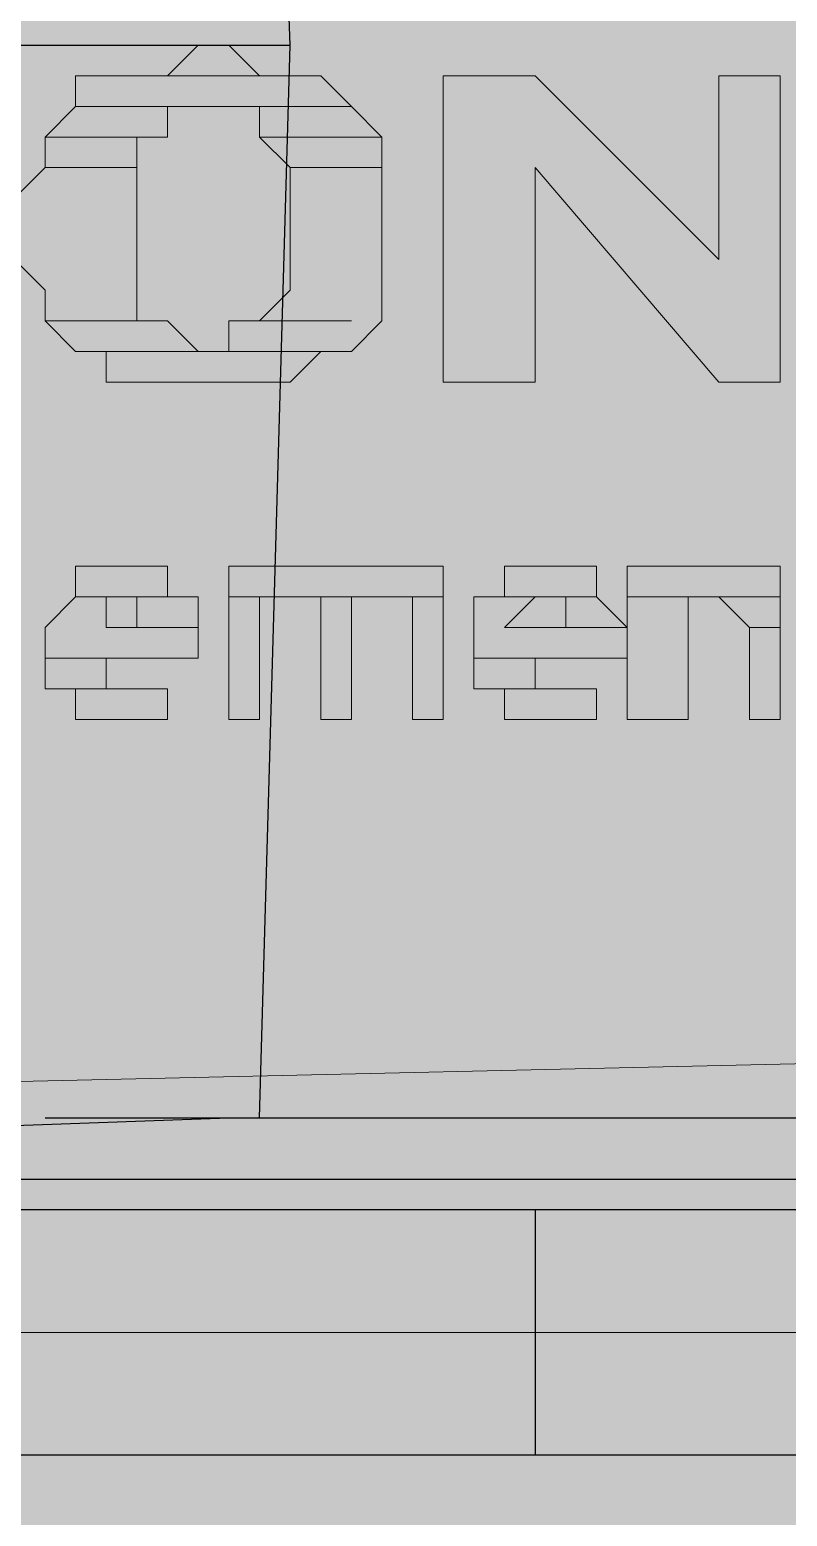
# Model space of a CAD drawing. Extents: x 9438 to 11125, y 1800 to 2873.
# Drawn here: x 11024.88 to 11029.07, y 2723.21 to 2731.43 of the extents above; entities that cross this region are included whole.
import ezdxf

# ---------------------------------------------------------------- set-up
doc = ezdxf.new("R2010")
doc.units = 0
doc.header["$LTSCALE"] = 10
doc.header["$MEASUREMENT"] = 0
doc.layers.add('G02-1-PRDXXXX-E-MRIO-01-P01-01$0$ANNOTATION', color=7, linetype='Continuous')

# ---------------------------------------------------------------- blocks, each defined once
blk = doc.blocks.new('G02-1-PRDXXXX-E-MRIO-01-P01-01$0$DV-54809-ZX-370-003')
at = {"layer": 'G02-1-PRDXXXX-E-MRIO-01-P01-01$0$ANNOTATION', "lineweight": 5}
for points in [[(1494.2798, 931.3466), (1494.2798, 933.8867), (1494.4491, 934.5641), (1495.1265, 934.7334), (1497.328, 934.7334), (1497.328, 935.5802), (1497.328, 936.5962), (1497.328, 937.1042), (1497.328, 938.6284), (1615.5298, 938.6284), (1615.5298, 924.2341), (1497.328, 924.2341), (1497.328, 927.9597), (1496.1426, 927.9597), (1497.328, 927.9597), (1495.1265, 927.9597), (1494.4491, 928.2984), (1494.2798, 928.9758)], [(1615.5298, 924.2341), (1615.5298, 938.6284), (1497.328, 938.6284), (1497.328, 924.2341)]]:
    blk.add_lwpolyline(points, close=True, dxfattribs=at)
at = {"layer": 'G02-1-PRDXXXX-E-MRIO-01-P01-01$0$ANNOTATION', "lineweight": 25}
blk.add_lwpolyline([(1588.4349, 936.0882), (1583.5239, 936.2575), (1583.6933, 931.3466), (1583.5239, 925.2502), (1588.2655, 925.4195), (1588.4349, 925.4195), (1588.6042, 931.3466)], close=True, dxfattribs=at)
for points in [[(1574.8874, 925.5889), (1575.2261, 925.2502), (1575.3955, 925.2502), (1581.8305, 925.2502), (1581.8305, 926.6049), (1582.1692, 926.9436), (1582.3385, 927.621), (1582.3385, 931.3466), (1583.6933, 931.3466), (1588.6042, 931.3466)], [(1588.4349, 931.3466), (1588.4349, 931.3466)], [(1588.6042, 931.3466), (1588.6042, 931.3466)], [(1587.2495, 925.4195), (1589.2816, 925.4195), (1591.4831, 925.4195), (1592.1605, 925.4195)], [(1588.4349, 925.4195), (1588.4349, 925.4195)], [(1588.4349, 925.4195), (1588.4349, 925.4195)], [(1593.8539, 925.4195), (1593.8539, 925.0809), (1593.5152, 924.9115), (1589.9589, 924.9115), (1589.9589, 923.5567)], [(1557.2757, 925.0809), (1607.5708, 925.0809)], [(1589.9589, 924.9115), (1588.7736, 924.9115), (1584.8786, 924.9115), (1583.1852, 924.7422), (1576.7502, 924.7422), (1575.5647, 924.9115), (1574.8874, 924.9115)], [(1498.3441, 923.5567), (1613.8364, 923.5567)]]:
    blk.add_lwpolyline(points, dxfattribs=at)
at = {"layer": 'G02-1-PRDXXXX-E-MRIO-01-P01-01$0$ANNOTATION', "lineweight": 0}
for points in [[(1587.0802, 930.1612), (1587.2495, 929.9918), (1587.2495, 929.8225), (1587.4188, 929.6531), (1587.5881, 929.6531), (1587.5881, 929.4838), (1587.7575, 929.4838), (1587.9269, 929.4838), (1588.0963, 929.4838), (1588.2655, 929.4838), (1588.4349, 929.4838), (1588.6042, 929.4838), (1588.7736, 929.6531), (1588.943, 929.6531), (1589.1122, 929.8225), (1589.1122, 929.9918), (1589.1122, 930.1612), (1589.1122, 930.3305), (1589.1122, 930.8385), (1588.943, 931.0079), (1588.7736, 931.1772), (1588.6042, 931.1772), (1588.4349, 931.1772), (1588.2655, 931.3466), (1588.0963, 931.3466), (1587.9269, 931.1772), (1587.7575, 931.1772), (1587.5881, 931.1772), (1587.4188, 931.1772), (1587.4188, 931.0079), (1587.2495, 930.8385), (1587.2495, 930.6692), (1587.0802, 930.4998)], [(1588.7736, 931.1772), (1587.4188, 931.1772), (1588.7736, 931.1772)], [(1588.7736, 931.1772), (1587.5881, 931.1772), (1588.7736, 931.1772)], [(1588.6042, 931.1772), (1587.7575, 931.1772), (1588.6042, 931.1772)], [(1588.943, 931.0079), (1587.4188, 931.0079), (1588.943, 931.0079)], [(1587.9269, 931.0079), (1587.4188, 931.0079), (1587.9269, 931.0079)], [(1588.943, 931.0079), (1588.2655, 931.0079), (1588.943, 931.0079)], [(1588.943, 931.0079), (1588.2655, 931.0079), (1588.943, 931.0079)], [(1587.7575, 930.8385), (1587.2495, 930.8385), (1587.7575, 930.8385)], [(1589.1122, 930.8385), (1588.4349, 930.8385), (1589.1122, 930.8385)], [(1587.7575, 930.6692), (1587.2495, 930.6692), (1587.7575, 930.6692)], [(1587.7575, 930.6692), (1587.2495, 930.6692), (1587.7575, 930.6692)], [(1589.1122, 930.6692), (1588.6042, 930.6692), (1589.1122, 930.6692)], [(1587.9269, 929.8225), (1587.2495, 929.8225), (1587.9269, 929.8225)], [(1588.943, 929.8225), (1588.4349, 929.8225), (1588.943, 929.8225)], [(1588.7736, 929.6531), (1587.4188, 929.6531), (1588.7736, 929.6531)], [(1588.943, 929.6531), (1588.2655, 929.6531), (1588.943, 929.6531)], [(1588.4349, 929.4838), (1587.7575, 929.4838), (1588.4349, 929.4838)], [(1591.3138, 929.4838), (1590.975, 929.4838), (1591.3138, 929.4838)], [(1591.3138, 929.4838), (1590.975, 929.4838), (1591.3138, 929.4838)], [(1588.943, 928.4677), (1588.6042, 928.4677), (1588.943, 928.4677)], [(1589.451, 928.4677), (1589.1122, 928.4677), (1589.451, 928.4677)], [(1590.2977, 928.4677), (1589.7897, 928.4677), (1590.2977, 928.4677)], [(1590.1283, 928.4677), (1589.9589, 928.4677), (1590.1283, 928.4677)], [(1587.5881, 928.2984), (1587.4188, 928.2984), (1587.5881, 928.2984)], [(1587.5881, 928.2984), (1587.4188, 928.2984), (1587.5881, 928.2984)], [(1588.0963, 928.2984), (1587.7575, 928.2984), (1588.0963, 928.2984)], [(1589.451, 928.2984), (1588.2655, 928.2984), (1589.451, 928.2984)], [(1588.943, 928.2984), (1588.6042, 928.2984), (1588.943, 928.2984)], [(1588.943, 928.2984), (1588.7736, 928.2984), (1588.943, 928.2984)], [(1589.451, 928.2984), (1589.1122, 928.2984), (1589.451, 928.2984)], [(1589.451, 928.2984), (1589.1122, 928.2984), (1589.451, 928.2984)], [(1589.451, 928.2984), (1589.2816, 928.2984), (1589.451, 928.2984)], [(1589.9589, 928.2984), (1589.7897, 928.2984), (1589.9589, 928.2984)], [(1590.2977, 928.2984), (1590.1283, 928.2984), (1590.2977, 928.2984)], [(1591.3138, 928.2984), (1590.467, 928.2984), (1591.3138, 928.2984)], [(1591.3138, 928.2984), (1590.975, 928.2984), (1591.3138, 928.2984)], [(1591.3138, 928.2984), (1590.975, 928.2984), (1591.3138, 928.2984)], [(1591.3138, 928.2984), (1590.975, 928.2984), (1591.3138, 928.2984)], [(1588.0963, 928.1291), (1587.7575, 928.1291), (1588.0963, 928.1291)], [(1590.467, 928.1291), (1590.1283, 928.1291), (1590.467, 928.1291)], [(1591.3138, 928.1291), (1591.1444, 928.1291), (1591.3138, 928.1291)], [(1588.0963, 927.9597), (1587.2495, 927.9597), (1588.0963, 927.9597)], [(1587.5881, 927.9597), (1587.2495, 927.9597), (1587.5881, 927.9597)], [(1587.5881, 927.9597), (1587.2495, 927.9597), (1587.5881, 927.9597)], [(1590.467, 927.9597), (1589.6203, 927.9597), (1590.467, 927.9597)], [(1589.7897, 927.9597), (1589.6203, 927.9597), (1589.7897, 927.9597)], [(1587.5881, 927.7903), (1587.2495, 927.7903), (1587.5881, 927.7903)], [(1587.5881, 927.7903), (1587.2495, 927.7903), (1587.5881, 927.7903)], [(1589.9589, 927.7903), (1589.6203, 927.7903), (1589.9589, 927.7903)], [(1589.9589, 927.7903), (1589.6203, 927.7903), (1589.9589, 927.7903)], [(1590.2977, 927.7903), (1589.6203, 927.7903), (1590.2977, 927.7903)], [(1587.9269, 927.621), (1587.4188, 927.621), (1587.9269, 927.621)], [(1587.9269, 927.621), (1587.4188, 927.621), (1587.9269, 927.621)], [(1587.7575, 927.621), (1587.5881, 927.621), (1587.7575, 927.621)], [(1590.2977, 927.621), (1589.7897, 927.621), (1590.2977, 927.621)], [(1590.2977, 927.621), (1589.7897, 927.621), (1590.2977, 927.621)]]:
    blk.add_lwpolyline(points, dxfattribs=at)
for points in [[(1588.4349, 931.1772), (1587.7575, 931.1772)], [(1591.3138, 931.1772), (1590.975, 931.1772), (1590.975, 930.1612), (1589.9589, 931.1772), (1589.6203, 931.1772), (1589.451, 931.1772), (1589.451, 929.4838), (1589.6203, 929.4838), (1589.7897, 929.4838), (1589.9589, 929.4838), (1589.9589, 930.4998), (1589.9589, 930.6692), (1590.975, 929.4838), (1591.3138, 929.4838)], [(1588.0963, 929.6531), (1587.9269, 929.8225), (1587.7575, 929.8225), (1587.7575, 930.8385), (1587.9269, 930.8385), (1587.9269, 931.0079), (1588.0963, 931.0079), (1588.2655, 931.0079), (1588.4349, 931.0079), (1588.4349, 930.8385), (1588.6042, 930.6692), (1588.6042, 930.4998), (1588.6042, 930.3305), (1588.6042, 930.1612), (1588.6042, 929.9918), (1588.4349, 929.8225), (1588.2655, 929.8225), (1588.2655, 929.6531)], [(1588.0963, 927.9597), (1588.0963, 928.2984), (1587.9269, 928.2984), (1587.9269, 928.4677), (1587.7575, 928.4677), (1587.5881, 928.4677), (1587.4188, 928.4677), (1587.4188, 928.2984), (1587.2495, 928.1291), (1587.2495, 927.9597), (1587.2495, 927.7903), (1587.4188, 927.7903), (1587.4188, 927.621), (1587.5881, 927.621), (1587.7575, 927.621), (1587.9269, 927.621), (1587.9269, 927.7903), (1587.7575, 927.7903), (1587.5881, 927.7903), (1587.5881, 927.9597)], [(1589.2816, 927.621), (1589.2816, 928.2984), (1588.943, 928.2984), (1588.943, 927.621), (1588.7736, 927.621), (1588.7736, 928.1291), (1588.7736, 928.2984), (1588.6042, 928.2984), (1588.4349, 928.2984), (1588.4349, 927.621), (1588.2655, 927.621), (1588.2655, 928.4677), (1588.4349, 928.4677), (1588.6042, 928.4677), (1588.7736, 928.4677), (1588.943, 928.4677), (1589.1122, 928.4677), (1589.2816, 928.4677), (1589.451, 928.4677), (1589.451, 928.2984), (1589.451, 928.1291), (1589.451, 927.621)], [(1590.467, 927.9597), (1590.467, 928.1291), (1590.2977, 928.2984), (1590.2977, 928.4677), (1590.1283, 928.4677), (1589.9589, 928.4677), (1589.7897, 928.4677), (1589.7897, 928.2984), (1589.6203, 928.2984), (1589.6203, 928.1291), (1589.6203, 927.9597), (1589.6203, 927.7903), (1589.7897, 927.7903), (1589.7897, 927.621), (1589.9589, 927.621), (1590.1283, 927.621), (1590.2977, 927.621), (1590.2977, 927.7903), (1590.1283, 927.7903), (1589.9589, 927.7903), (1589.9589, 927.9597), (1589.7897, 927.9597)], [(1590.1283, 928.4677), (1589.7897, 928.4677)], [(1591.1444, 927.621), (1591.1444, 928.1291), (1590.975, 928.2984), (1590.8056, 928.2984), (1590.8056, 927.621), (1590.467, 927.621), (1590.467, 928.4677), (1590.8056, 928.4677), (1590.975, 928.4677), (1591.1444, 928.4677), (1591.3138, 928.4677), (1591.3138, 928.2984), (1591.3138, 928.1291), (1591.3138, 927.621)], [(1587.7575, 928.1291), (1587.5881, 928.1291), (1587.5881, 928.2984), (1587.7575, 928.2984)], [(1589.9589, 928.2984), (1589.6203, 928.2984)], [(1590.1283, 928.1291), (1589.7897, 928.1291), (1589.9589, 928.2984), (1590.1283, 928.2984)], [(1587.9269, 927.7903), (1587.9269, 927.7903), (1587.9269, 927.7903)], [(1587.9269, 927.7903), (1587.9269, 927.7903), (1587.9269, 927.7903)], [(1590.2977, 927.7903), (1590.2977, 927.7903), (1590.2977, 927.7903)], [(1590.2977, 927.7903), (1590.2977, 927.7903), (1590.2977, 927.7903)], [(1589.9589, 927.621), (1589.9589, 927.621), (1589.9589, 927.621)]]:
    blk.add_lwpolyline(points, close=True, dxfattribs=at)
at = {"layer": 'G02-1-PRDXXXX-E-MRIO-01-P01-01$0$ANNOTATION', "lineweight": 5}
blk.add_lwpolyline([(1576.9195, 925.5889), (1585.7253, 925.5889), (1593.1766, 925.7582), (1593.1766, 925.9276), (1595.378, 925.9276)], dxfattribs=at)
at = {"layer": 'G02-1-PRDXXXX-E-MRIO-01-P01-01$0$ANNOTATION', "color": 7, "true_color": 0xffffff, "transparency": 33554559}
for points in [[(1634.327, 731.3517), (1486.6593, 731.3517), (1594.5313, 943.37)], [(1526.4551, 943.37), (1486.6593, 731.3517), (1594.5313, 943.37)], [(1554.9049, 939.1364), (1554.9049, 741.1736), (1610.7883, 936.7655)], [(1610.7883, 936.7655), (1554.9049, 741.1736), (1610.7883, 743.7138)]]:
    blk.add_solid(points, dxfattribs=at)
at = {"layer": 'G02-1-PRDXXXX-E-MRIO-01-P01-01$0$ANNOTATION', "transparency": 33554559}
for points in [[(1588.0963, 931.3466), (1588.4349, 931.1772), (1587.9269, 931.1772)], [(1588.0963, 931.3466), (1588.2655, 931.3466), (1588.2655, 931.3466)], [(1588.2655, 931.3466), (1588.0963, 931.3466), (1588.4349, 931.1772)], [(1587.5881, 931.1772), (1588.7736, 931.1772), (1587.4188, 931.1772)], [(1587.4188, 931.1772), (1588.7736, 931.1772), (1588.7736, 931.1772)], [(1588.7736, 931.1772), (1587.4188, 931.1772), (1588.943, 931.0079)], [(1587.4188, 931.1772), (1588.943, 931.0079), (1587.4188, 931.0079)], [(1587.7575, 931.1772), (1588.6042, 931.1772), (1587.5881, 931.1772)], [(1588.7736, 931.1772), (1588.7736, 931.1772), (1587.5881, 931.1772)], [(1588.7736, 931.1772), (1587.5881, 931.1772), (1588.6042, 931.1772)], [(1588.6042, 931.1772), (1588.6042, 931.1772), (1587.7575, 931.1772)], [(1588.6042, 931.1772), (1587.7575, 931.1772), (1588.4349, 931.1772)], [(1587.9269, 931.1772), (1588.4349, 931.1772), (1588.4349, 931.1772)], [(1589.6203, 931.1772), (1589.9589, 931.1772), (1589.451, 931.1772)], [(1589.451, 931.1772), (1589.9589, 931.1772), (1589.9589, 931.1772)], [(1589.9589, 931.1772), (1589.9589, 931.1772), (1589.451, 931.1772)], [(1589.9589, 931.1772), (1589.451, 931.1772), (1590.467, 930.6692)], [(1589.451, 931.1772), (1590.467, 930.6692), (1589.451, 930.6692)], [(1591.3138, 931.1772), (1590.975, 931.1772), (1591.3138, 930.1612)], [(1590.975, 931.1772), (1591.3138, 930.1612), (1590.975, 930.1612)], [(1587.4188, 931.0079), (1587.9269, 931.0079), (1587.2495, 931.0079)], [(1587.2495, 931.0079), (1587.9269, 931.0079), (1587.9269, 931.0079)], [(1587.9269, 931.0079), (1587.9269, 931.0079), (1587.2495, 931.0079)], [(1587.9269, 931.0079), (1587.2495, 931.0079), (1587.9269, 930.8385)], [(1587.2495, 931.0079), (1587.9269, 930.8385), (1587.2495, 930.8385)], [(1587.4188, 931.0079), (1588.943, 931.0079), (1588.943, 931.0079)], [(1587.4188, 931.0079), (1588.0963, 931.0079), (1588.0963, 931.0079)], [(1588.0963, 931.0079), (1588.0963, 931.0079), (1587.4188, 931.0079)], [(1587.4188, 931.0079), (1588.0963, 931.0079), (1588.0963, 931.0079)], [(1588.0963, 931.0079), (1588.0963, 931.0079), (1587.4188, 931.0079)], [(1587.9269, 931.0079), (1587.9269, 931.0079), (1587.4188, 931.0079)], [(1587.9269, 931.0079), (1587.4188, 931.0079), (1588.0963, 931.0079)], [(1588.943, 931.0079), (1588.943, 931.0079), (1588.2655, 931.0079)], [(1588.2655, 931.0079), (1588.943, 931.0079), (1588.943, 931.0079)], [(1588.943, 931.0079), (1588.943, 931.0079), (1588.2655, 931.0079)], [(1588.2655, 931.0079), (1588.943, 931.0079), (1588.943, 931.0079)], [(1588.943, 931.0079), (1588.943, 931.0079), (1588.2655, 931.0079)], [(1588.2655, 931.0079), (1588.943, 931.0079), (1588.4349, 931.0079)], [(1588.4349, 931.0079), (1588.943, 931.0079), (1588.943, 931.0079)], [(1588.943, 931.0079), (1588.943, 931.0079), (1588.4349, 931.0079)], [(1588.943, 931.0079), (1588.4349, 931.0079), (1589.1122, 930.8385)], [(1588.4349, 931.0079), (1589.1122, 930.8385), (1588.4349, 930.8385)], [(1587.2495, 930.8385), (1587.9269, 930.8385), (1587.9269, 930.8385)], [(1587.9269, 930.8385), (1587.9269, 930.8385), (1587.2495, 930.8385)], [(1587.2495, 930.8385), (1587.9269, 930.8385), (1587.9269, 930.8385)], [(1587.9269, 930.8385), (1587.9269, 930.8385), (1587.2495, 930.8385)], [(1587.2495, 930.8385), (1587.7575, 930.8385), (1587.7575, 930.8385)], [(1587.7575, 930.8385), (1587.7575, 930.8385), (1587.2495, 930.8385)], [(1587.7575, 930.8385), (1587.2495, 930.8385), (1587.9269, 930.8385)], [(1587.7575, 930.8385), (1587.2495, 930.8385), (1587.7575, 930.6692)], [(1587.2495, 930.8385), (1587.7575, 930.6692), (1587.2495, 930.6692)], [(1588.4349, 930.8385), (1589.1122, 930.8385), (1589.1122, 930.8385)], [(1589.1122, 930.8385), (1589.1122, 930.8385), (1588.4349, 930.8385)], [(1588.4349, 930.8385), (1589.1122, 930.8385), (1589.1122, 930.8385)], [(1589.1122, 930.8385), (1589.1122, 930.8385), (1588.4349, 930.8385)], [(1588.4349, 930.8385), (1589.1122, 930.8385), (1589.1122, 930.8385)], [(1589.1122, 930.8385), (1589.1122, 930.8385), (1588.4349, 930.8385)], [(1588.4349, 930.8385), (1589.1122, 930.8385), (1588.6042, 930.8385)], [(1589.1122, 930.8385), (1588.6042, 930.8385), (1589.1122, 930.6692)], [(1588.6042, 930.8385), (1589.1122, 930.6692), (1588.6042, 930.6692)], [(1587.2495, 930.6692), (1587.7575, 930.6692), (1587.0802, 930.6692)], [(1587.7575, 930.6692), (1587.0802, 930.6692), (1587.7575, 930.4998)], [(1587.0802, 930.6692), (1587.7575, 930.4998), (1587.0802, 930.4998)], [(1587.2495, 930.6692), (1587.7575, 930.6692), (1587.7575, 930.6692)], [(1588.6042, 930.6692), (1589.1122, 930.6692), (1589.1122, 930.6692)], [(1589.1122, 930.6692), (1589.1122, 930.6692), (1588.6042, 930.6692)], [(1588.6042, 930.6692), (1589.1122, 930.6692), (1589.1122, 930.6692)], [(1589.1122, 930.6692), (1588.6042, 930.6692), (1589.1122, 930.4998)], [(1588.6042, 930.6692), (1589.1122, 930.4998), (1588.6042, 930.4998)], [(1589.9589, 930.6692), (1589.451, 930.6692), (1589.9589, 930.4998)], [(1589.451, 930.6692), (1589.9589, 930.4998), (1589.451, 930.4998)], [(1590.467, 930.6692), (1589.9589, 930.6692), (1590.975, 930.1612)], [(1589.9589, 930.6692), (1590.975, 930.1612), (1590.467, 930.1612)], [(1587.0802, 930.4998), (1587.7575, 930.4998), (1587.7575, 930.4998)], [(1587.7575, 930.4998), (1587.7575, 930.4998), (1587.0802, 930.4998)], [(1587.0802, 930.4998), (1587.7575, 930.4998), (1587.7575, 930.4998)], [(1587.7575, 930.4998), (1587.7575, 930.4998), (1587.0802, 930.4998)], [(1587.7575, 930.4998), (1587.0802, 930.4998), (1587.7575, 930.3305)], [(1587.0802, 930.4998), (1587.7575, 930.3305), (1587.0802, 930.3305)], [(1588.6042, 930.4998), (1589.1122, 930.4998), (1589.1122, 930.4998)], [(1589.1122, 930.4998), (1589.1122, 930.4998), (1588.6042, 930.4998)], [(1588.6042, 930.4998), (1589.1122, 930.4998), (1589.1122, 930.4998)], [(1589.1122, 930.4998), (1589.1122, 930.4998), (1588.6042, 930.4998)], [(1589.1122, 930.4998), (1588.6042, 930.4998), (1589.1122, 930.3305)], [(1588.6042, 930.4998), (1589.1122, 930.3305), (1588.6042, 930.3305)], [(1589.9589, 930.4998), (1589.451, 930.4998), (1589.9589, 929.4838)], [(1589.451, 930.4998), (1589.9589, 929.4838), (1589.451, 929.4838)], [(1587.0802, 930.3305), (1587.7575, 930.3305), (1587.7575, 930.3305)], [(1587.7575, 930.3305), (1587.7575, 930.3305), (1587.0802, 930.3305)], [(1587.7575, 930.3305), (1587.0802, 930.3305), (1587.7575, 930.1612)], [(1587.0802, 930.3305), (1587.7575, 930.1612), (1587.0802, 930.1612)], [(1588.6042, 930.3305), (1589.1122, 930.3305), (1589.1122, 930.3305)], [(1589.1122, 930.3305), (1589.1122, 930.3305), (1588.6042, 930.3305)], [(1589.1122, 930.3305), (1588.6042, 930.3305), (1589.1122, 930.1612)], [(1588.6042, 930.3305), (1589.1122, 930.1612), (1588.6042, 930.1612)], [(1587.0802, 930.1612), (1587.7575, 930.1612), (1587.7575, 930.1612)], [(1587.7575, 930.1612), (1587.7575, 930.1612), (1587.0802, 930.1612)], [(1587.0802, 930.1612), (1587.7575, 930.1612), (1587.7575, 930.1612)], [(1587.7575, 930.1612), (1587.7575, 930.1612), (1587.0802, 930.1612)], [(1587.7575, 930.1612), (1587.0802, 930.1612), (1587.7575, 929.9918)], [(1587.0802, 930.1612), (1587.7575, 929.9918), (1587.2495, 929.9918)], [(1588.6042, 930.1612), (1589.1122, 930.1612), (1589.1122, 930.1612)], [(1589.1122, 930.1612), (1589.1122, 930.1612), (1588.6042, 930.1612)], [(1588.6042, 930.1612), (1589.1122, 930.1612), (1589.1122, 930.1612)], [(1589.1122, 930.1612), (1589.1122, 930.1612), (1588.6042, 930.1612)], [(1589.1122, 930.1612), (1588.6042, 930.1612), (1589.1122, 929.9918)], [(1588.6042, 930.1612), (1589.1122, 929.9918), (1588.6042, 929.9918)], [(1591.3138, 930.1612), (1590.467, 930.1612), (1591.3138, 929.4838)], [(1590.467, 930.1612), (1591.3138, 929.4838), (1590.975, 929.4838)], [(1587.2495, 929.9918), (1587.7575, 929.9918), (1587.7575, 929.9918)], [(1587.7575, 929.9918), (1587.7575, 929.9918), (1587.2495, 929.9918)], [(1587.2495, 929.9918), (1587.7575, 929.9918), (1587.7575, 929.9918)], [(1587.7575, 929.9918), (1587.7575, 929.9918), (1587.2495, 929.9918)], [(1587.7575, 929.9918), (1587.2495, 929.9918), (1587.7575, 929.8225)], [(1587.2495, 929.9918), (1587.7575, 929.8225), (1587.2495, 929.8225)], [(1588.6042, 929.9918), (1589.1122, 929.8225), (1588.4349, 929.8225)], [(1588.6042, 929.9918), (1589.1122, 929.9918), (1589.1122, 929.9918)], [(1589.1122, 929.9918), (1589.1122, 929.9918), (1588.6042, 929.9918)], [(1588.6042, 929.9918), (1589.1122, 929.9918), (1589.1122, 929.9918)], [(1589.1122, 929.9918), (1589.1122, 929.9918), (1588.6042, 929.9918)], [(1589.1122, 929.9918), (1588.6042, 929.9918), (1589.1122, 929.8225)], [(1587.9269, 929.8225), (1587.9269, 929.8225), (1587.2495, 929.8225)], [(1587.9269, 929.8225), (1587.2495, 929.8225), (1587.7575, 929.8225)], [(1587.2495, 929.8225), (1587.9269, 929.8225), (1587.9269, 929.8225)], [(1587.9269, 929.8225), (1587.9269, 929.8225), (1587.2495, 929.8225)], [(1587.2495, 929.8225), (1587.9269, 929.8225), (1587.9269, 929.8225)], [(1587.9269, 929.8225), (1587.9269, 929.8225), (1587.2495, 929.8225)], [(1587.2495, 929.8225), (1587.9269, 929.8225), (1587.9269, 929.8225)], [(1587.9269, 929.8225), (1587.9269, 929.8225), (1587.2495, 929.8225)], [(1587.2495, 929.8225), (1587.9269, 929.8225), (1587.9269, 929.8225)], [(1587.9269, 929.8225), (1587.9269, 929.8225), (1587.2495, 929.8225)], [(1587.2495, 929.8225), (1587.9269, 929.8225), (1587.4188, 929.8225)], [(1587.9269, 929.8225), (1587.4188, 929.8225), (1588.0963, 929.6531)], [(1587.4188, 929.8225), (1588.0963, 929.6531), (1587.4188, 929.6531)], [(1588.4349, 929.8225), (1588.943, 929.8225), (1588.2655, 929.8225)], [(1588.943, 929.8225), (1588.2655, 929.8225), (1588.943, 929.6531)], [(1588.2655, 929.8225), (1588.943, 929.6531), (1588.2655, 929.6531)], [(1588.4349, 929.8225), (1589.1122, 929.8225), (1589.1122, 929.8225)], [(1589.1122, 929.8225), (1589.1122, 929.8225), (1588.4349, 929.8225)], [(1588.4349, 929.8225), (1589.1122, 929.8225), (1589.1122, 929.8225)], [(1589.1122, 929.8225), (1589.1122, 929.8225), (1588.4349, 929.8225)], [(1588.4349, 929.8225), (1589.1122, 929.8225), (1589.1122, 929.8225)], [(1589.1122, 929.8225), (1589.1122, 929.8225), (1588.4349, 929.8225)], [(1588.943, 929.8225), (1588.943, 929.8225), (1588.4349, 929.8225)], [(1588.943, 929.8225), (1588.4349, 929.8225), (1589.1122, 929.8225)], [(1588.4349, 929.8225), (1588.943, 929.8225), (1588.943, 929.8225)], [(1588.943, 929.8225), (1588.943, 929.8225), (1588.4349, 929.8225)], [(1587.4188, 929.6531), (1588.0963, 929.6531), (1588.0963, 929.6531)], [(1588.0963, 929.6531), (1588.0963, 929.6531), (1587.4188, 929.6531)], [(1587.4188, 929.6531), (1588.0963, 929.6531), (1588.0963, 929.6531)], [(1588.0963, 929.6531), (1588.0963, 929.6531), (1587.4188, 929.6531)], [(1587.4188, 929.6531), (1588.943, 929.6531), (1588.943, 929.6531)], [(1588.943, 929.6531), (1588.943, 929.6531), (1587.4188, 929.6531)], [(1588.7736, 929.6531), (1588.7736, 929.6531), (1587.4188, 929.6531)], [(1588.7736, 929.6531), (1587.4188, 929.6531), (1588.943, 929.6531)], [(1587.4188, 929.6531), (1588.7736, 929.6531), (1587.5881, 929.6531)], [(1588.7736, 929.6531), (1587.5881, 929.6531), (1588.6042, 929.4838)], [(1587.5881, 929.6531), (1588.6042, 929.4838), (1587.5881, 929.4838)], [(1588.2655, 929.6531), (1588.943, 929.6531), (1588.0963, 929.6531)], [(1588.2655, 929.6531), (1588.943, 929.6531), (1588.943, 929.6531)], [(1588.943, 929.6531), (1588.943, 929.6531), (1588.2655, 929.6531)], [(1588.6042, 929.4838), (1587.5881, 929.4838), (1587.7575, 929.4838)], [(1587.5881, 929.4838), (1588.6042, 929.4838), (1588.6042, 929.4838)], [(1588.4349, 929.4838), (1588.4349, 929.4838), (1587.7575, 929.4838)], [(1588.4349, 929.4838), (1587.7575, 929.4838), (1588.6042, 929.4838)], [(1587.7575, 929.4838), (1588.4349, 929.4838), (1587.9269, 929.4838)], [(1588.4349, 929.4838), (1587.9269, 929.4838), (1588.2655, 929.4838)], [(1587.9269, 929.4838), (1588.2655, 929.4838), (1588.0963, 929.4838)], [(1590.975, 929.4838), (1591.3138, 929.4838), (1591.3138, 929.4838)], [(1591.3138, 929.4838), (1591.3138, 929.4838), (1590.975, 929.4838)], [(1587.5881, 928.4677), (1587.9269, 928.4677), (1587.4188, 928.4677)], [(1587.4188, 928.4677), (1587.9269, 928.4677), (1587.9269, 928.4677)], [(1587.9269, 928.4677), (1587.9269, 928.4677), (1587.4188, 928.4677)], [(1587.9269, 928.4677), (1587.4188, 928.4677), (1587.9269, 928.2984)], [(1587.4188, 928.4677), (1587.9269, 928.2984), (1587.4188, 928.2984)], [(1587.5881, 928.4677), (1587.7575, 928.4677), (1587.7575, 928.4677)], [(1587.7575, 928.4677), (1587.7575, 928.4677), (1587.5881, 928.4677)], [(1587.9269, 928.4677), (1587.9269, 928.4677), (1587.5881, 928.4677)], [(1587.9269, 928.4677), (1587.5881, 928.4677), (1587.7575, 928.4677)], [(1588.2655, 928.4677), (1588.4349, 928.4677), (1588.4349, 928.4677)], [(1588.4349, 928.4677), (1588.4349, 928.4677), (1588.2655, 928.4677)], [(1588.2655, 928.4677), (1588.4349, 928.4677), (1588.4349, 928.4677)], [(1588.4349, 928.4677), (1588.4349, 928.4677), (1588.2655, 928.4677)], [(1589.451, 928.4677), (1588.2655, 928.4677), (1589.451, 928.2984)], [(1588.2655, 928.4677), (1589.451, 928.2984), (1588.2655, 928.2984)], [(1588.6042, 928.4677), (1588.943, 928.4677), (1588.4349, 928.4677)], [(1588.4349, 928.4677), (1588.943, 928.4677), (1588.943, 928.4677)], [(1588.943, 928.4677), (1588.943, 928.4677), (1588.4349, 928.4677)], [(1588.7736, 928.4677), (1588.6042, 928.4677), (1588.6042, 928.4677)], [(1588.6042, 928.4677), (1588.7736, 928.4677), (1588.7736, 928.4677)], [(1588.7736, 928.4677), (1588.7736, 928.4677), (1588.6042, 928.4677)], [(1588.943, 928.4677), (1588.943, 928.4677), (1588.6042, 928.4677)], [(1588.943, 928.4677), (1588.6042, 928.4677), (1588.7736, 928.4677)], [(1589.1122, 928.4677), (1589.451, 928.4677), (1588.943, 928.4677)], [(1588.943, 928.4677), (1589.451, 928.4677), (1589.451, 928.4677)], [(1589.451, 928.4677), (1589.451, 928.4677), (1588.943, 928.4677)], [(1589.1122, 928.4677), (1589.1122, 928.4677), (1589.2816, 928.4677)], [(1589.1122, 928.4677), (1589.2816, 928.4677), (1589.2816, 928.4677)], [(1589.2816, 928.4677), (1589.2816, 928.4677), (1589.1122, 928.4677)], [(1589.451, 928.4677), (1589.451, 928.4677), (1589.1122, 928.4677)], [(1589.451, 928.4677), (1589.1122, 928.4677), (1589.2816, 928.4677)], [(1589.7897, 928.4677), (1590.2977, 928.4677), (1590.2977, 928.4677)], [(1590.2977, 928.4677), (1590.2977, 928.4677), (1589.7897, 928.4677)], [(1589.7897, 928.4677), (1590.2977, 928.4677), (1590.2977, 928.4677)], [(1590.2977, 928.4677), (1590.2977, 928.4677), (1589.7897, 928.4677)], [(1590.2977, 928.4677), (1589.7897, 928.4677), (1590.1283, 928.4677)], [(1590.2977, 928.4677), (1589.7897, 928.4677), (1590.2977, 928.2984)], [(1589.7897, 928.4677), (1590.2977, 928.2984), (1589.7897, 928.2984)], [(1589.9589, 928.4677), (1590.1283, 928.4677), (1590.1283, 928.4677)], [(1590.1283, 928.4677), (1590.1283, 928.4677), (1589.9589, 928.4677)], [(1590.467, 928.4677), (1590.8056, 928.4677), (1590.8056, 928.4677)], [(1590.8056, 928.4677), (1590.8056, 928.4677), (1590.467, 928.4677)], [(1590.467, 928.4677), (1591.3138, 928.4677), (1591.3138, 928.4677)], [(1591.3138, 928.4677), (1591.3138, 928.4677), (1590.467, 928.4677)], [(1591.3138, 928.4677), (1590.467, 928.4677), (1591.3138, 928.2984)], [(1590.467, 928.4677), (1591.3138, 928.2984), (1590.467, 928.2984)], [(1591.3138, 928.4677), (1591.3138, 928.4677), (1590.8056, 928.4677)], [(1591.3138, 928.4677), (1590.8056, 928.4677), (1591.1444, 928.4677)], [(1590.975, 928.4677), (1591.1444, 928.4677), (1591.1444, 928.4677)], [(1591.1444, 928.4677), (1591.1444, 928.4677), (1590.975, 928.4677)], [(1590.975, 928.4677), (1591.1444, 928.4677), (1591.1444, 928.4677)], [(1591.1444, 928.4677), (1591.1444, 928.4677), (1590.975, 928.4677)], [(1587.4188, 928.2984), (1587.5881, 928.2984), (1587.2495, 928.2984)], [(1587.5881, 928.2984), (1587.2495, 928.2984), (1587.5881, 928.1291)], [(1587.2495, 928.2984), (1587.5881, 928.1291), (1587.2495, 928.1291)], [(1587.4188, 928.2984), (1587.5881, 928.2984), (1587.5881, 928.2984)], [(1587.5881, 928.2984), (1587.5881, 928.2984), (1587.4188, 928.2984)], [(1587.4188, 928.2984), (1587.5881, 928.2984), (1587.5881, 928.2984)], [(1587.5881, 928.2984), (1587.5881, 928.2984), (1587.4188, 928.2984)], [(1587.4188, 928.2984), (1587.5881, 928.2984), (1587.5881, 928.2984)], [(1587.5881, 928.2984), (1587.5881, 928.2984), (1587.4188, 928.2984)], [(1587.4188, 928.2984), (1587.5881, 928.2984), (1587.5881, 928.2984)], [(1587.4188, 928.2984), (1587.5881, 928.2984), (1587.5881, 928.2984)], [(1587.5881, 928.2984), (1587.5881, 928.2984), (1587.4188, 928.2984)], [(1587.7575, 928.2984), (1587.9269, 928.2984), (1587.9269, 928.2984)], [(1587.9269, 928.2984), (1587.9269, 928.2984), (1587.7575, 928.2984)], [(1587.7575, 928.2984), (1587.9269, 928.2984), (1587.9269, 928.2984)], [(1587.9269, 928.2984), (1587.9269, 928.2984), (1587.7575, 928.2984)], [(1587.7575, 928.2984), (1587.9269, 928.2984), (1587.9269, 928.2984)], [(1587.9269, 928.2984), (1587.9269, 928.2984), (1587.7575, 928.2984)], [(1588.0963, 928.2984), (1588.0963, 928.2984), (1587.7575, 928.2984)], [(1588.0963, 928.2984), (1587.7575, 928.2984), (1587.9269, 928.2984)], [(1587.7575, 928.2984), (1588.0963, 928.2984), (1588.0963, 928.2984)], [(1588.0963, 928.2984), (1588.0963, 928.2984), (1587.7575, 928.2984)], [(1587.7575, 928.2984), (1588.0963, 928.2984), (1588.0963, 928.2984)], [(1588.0963, 928.2984), (1587.7575, 928.2984), (1588.0963, 928.1291)], [(1587.7575, 928.2984), (1588.0963, 928.1291), (1587.7575, 928.1291)], [(1588.2655, 928.2984), (1589.451, 928.2984), (1589.451, 928.2984)], [(1588.4349, 928.2984), (1588.4349, 928.2984), (1588.2655, 928.2984)], [(1588.4349, 928.2984), (1588.2655, 928.2984), (1588.6042, 928.2984)], [(1588.2655, 928.2984), (1588.4349, 928.2984), (1588.4349, 928.2984)], [(1588.4349, 928.2984), (1588.4349, 928.2984), (1588.2655, 928.2984)], [(1588.4349, 928.2984), (1588.2655, 928.2984), (1588.4349, 927.621)], [(1588.2655, 928.2984), (1588.4349, 927.621), (1588.2655, 927.621)], [(1588.6042, 928.2984), (1589.1122, 928.2984), (1589.1122, 928.2984)], [(1589.1122, 928.2984), (1589.1122, 928.2984), (1588.6042, 928.2984)], [(1588.943, 928.2984), (1588.943, 928.2984), (1588.6042, 928.2984)], [(1588.943, 928.2984), (1588.6042, 928.2984), (1589.1122, 928.2984)], [(1588.6042, 928.2984), (1588.943, 928.2984), (1588.7736, 928.2984)], [(1588.7736, 928.2984), (1588.943, 928.2984), (1588.943, 928.2984)], [(1588.943, 928.2984), (1588.943, 928.2984), (1588.7736, 928.2984)], [(1588.7736, 928.2984), (1588.943, 928.2984), (1588.943, 928.2984)], [(1588.943, 928.2984), (1588.943, 928.2984), (1588.7736, 928.2984)], [(1588.7736, 928.2984), (1588.943, 928.2984), (1588.943, 928.2984)], [(1588.943, 928.2984), (1588.7736, 928.2984), (1588.943, 928.1291)], [(1588.7736, 928.2984), (1588.943, 928.1291), (1588.7736, 928.1291)], [(1589.451, 928.2984), (1589.451, 928.2984), (1589.1122, 928.2984)], [(1589.1122, 928.2984), (1589.451, 928.2984), (1589.451, 928.2984)], [(1589.451, 928.2984), (1589.451, 928.2984), (1589.1122, 928.2984)], [(1589.1122, 928.2984), (1589.451, 928.2984), (1589.2816, 928.2984)], [(1589.2816, 928.2984), (1589.451, 928.2984), (1589.451, 928.2984)], [(1589.451, 928.2984), (1589.451, 928.2984), (1589.2816, 928.2984)], [(1589.2816, 928.2984), (1589.451, 928.2984), (1589.451, 928.2984)], [(1589.2816, 928.2984), (1589.451, 928.2984), (1589.451, 928.2984)], [(1589.451, 928.2984), (1589.451, 928.2984), (1589.2816, 928.2984)], [(1589.451, 928.2984), (1589.2816, 928.2984), (1589.451, 928.1291)], [(1589.2816, 928.2984), (1589.451, 928.1291), (1589.2816, 928.1291)], [(1589.6203, 928.2984), (1589.9589, 928.2984), (1589.9589, 928.2984)], [(1589.9589, 928.2984), (1589.9589, 928.2984), (1589.6203, 928.2984)], [(1589.6203, 928.2984), (1589.9589, 928.2984), (1589.9589, 928.2984)], [(1589.9589, 928.2984), (1589.9589, 928.2984), (1589.6203, 928.2984)], [(1589.9589, 928.2984), (1589.6203, 928.2984), (1589.9589, 928.1291)], [(1589.6203, 928.2984), (1589.9589, 928.1291), (1589.6203, 928.1291)], [(1589.7897, 928.2984), (1589.9589, 928.2984), (1589.9589, 928.2984)], [(1589.9589, 928.2984), (1589.9589, 928.2984), (1589.7897, 928.2984)], [(1589.7897, 928.2984), (1589.9589, 928.2984), (1589.9589, 928.2984)], [(1589.9589, 928.2984), (1589.9589, 928.2984), (1589.7897, 928.2984)], [(1589.7897, 928.2984), (1589.9589, 928.2984), (1589.9589, 928.2984)], [(1589.9589, 928.2984), (1589.9589, 928.2984), (1589.7897, 928.2984)], [(1590.1283, 928.2984), (1590.2977, 928.2984), (1590.2977, 928.2984)], [(1590.2977, 928.2984), (1590.2977, 928.2984), (1590.1283, 928.2984)], [(1590.1283, 928.2984), (1590.2977, 928.2984), (1590.2977, 928.2984)], [(1590.2977, 928.2984), (1590.2977, 928.2984), (1590.1283, 928.2984)], [(1590.1283, 928.2984), (1590.2977, 928.2984), (1590.2977, 928.2984)], [(1590.2977, 928.2984), (1590.2977, 928.2984), (1590.1283, 928.2984)], [(1590.1283, 928.2984), (1590.2977, 928.2984), (1590.2977, 928.2984)], [(1590.2977, 928.2984), (1590.2977, 928.2984), (1590.1283, 928.2984)], [(1590.1283, 928.2984), (1590.2977, 928.2984), (1590.2977, 928.2984)], [(1590.2977, 928.2984), (1590.2977, 928.2984), (1590.1283, 928.2984)], [(1590.1283, 928.2984), (1590.2977, 928.2984), (1590.2977, 928.2984)], [(1590.2977, 928.2984), (1590.1283, 928.2984), (1590.467, 928.1291)], [(1590.1283, 928.2984), (1590.467, 928.1291), (1590.1283, 928.1291)], [(1590.467, 928.2984), (1591.3138, 928.2984), (1591.3138, 928.2984)], [(1590.8056, 928.2984), (1590.8056, 928.2984), (1590.467, 928.2984)], [(1590.8056, 928.2984), (1590.467, 928.2984), (1590.975, 928.2984)], [(1590.467, 928.2984), (1590.8056, 928.2984), (1590.8056, 928.2984)], [(1590.8056, 928.2984), (1590.8056, 928.2984), (1590.467, 928.2984)], [(1590.8056, 928.2984), (1590.467, 928.2984), (1590.8056, 927.621)], [(1590.467, 928.2984), (1590.8056, 927.621), (1590.467, 927.621)], [(1591.3138, 928.2984), (1591.3138, 928.2984), (1590.975, 928.2984)], [(1590.975, 928.2984), (1591.3138, 928.2984), (1591.3138, 928.2984)], [(1591.3138, 928.2984), (1591.3138, 928.2984), (1590.975, 928.2984)], [(1590.975, 928.2984), (1591.3138, 928.2984), (1591.3138, 928.2984)], [(1591.3138, 928.2984), (1591.3138, 928.2984), (1590.975, 928.2984)], [(1590.975, 928.2984), (1591.3138, 928.2984), (1591.3138, 928.2984)], [(1591.3138, 928.2984), (1591.3138, 928.2984), (1590.975, 928.2984)], [(1590.975, 928.2984), (1591.3138, 928.2984), (1591.3138, 928.2984)], [(1591.3138, 928.2984), (1591.3138, 928.2984), (1590.975, 928.2984)], [(1591.3138, 928.2984), (1590.975, 928.2984), (1591.3138, 928.1291)], [(1590.975, 928.2984), (1591.3138, 928.1291), (1591.1444, 928.1291)], [(1587.2495, 928.1291), (1587.5881, 928.1291), (1587.5881, 928.1291)], [(1587.5881, 928.1291), (1587.5881, 928.1291), (1587.2495, 928.1291)], [(1588.0963, 928.1291), (1587.2495, 928.1291), (1588.0963, 927.9597)], [(1587.2495, 928.1291), (1588.0963, 927.9597), (1587.2495, 927.9597)], [(1587.7575, 928.1291), (1588.0963, 928.1291), (1588.0963, 928.1291)], [(1588.7736, 928.1291), (1588.943, 928.1291), (1588.943, 928.1291)], [(1588.943, 928.1291), (1588.943, 928.1291), (1588.7736, 928.1291)], [(1588.943, 928.1291), (1588.7736, 928.1291), (1588.943, 927.621)], [(1588.7736, 928.1291), (1588.943, 927.621), (1588.7736, 927.621)], [(1589.2816, 928.1291), (1589.451, 928.1291), (1589.451, 928.1291)], [(1589.451, 928.1291), (1589.451, 928.1291), (1589.2816, 928.1291)], [(1589.451, 928.1291), (1589.2816, 928.1291), (1589.451, 927.621)], [(1589.2816, 928.1291), (1589.451, 927.621), (1589.2816, 927.621)], [(1589.7897, 928.1291), (1589.7897, 928.1291), (1589.6203, 928.1291)], [(1589.7897, 928.1291), (1589.6203, 928.1291), (1589.9589, 928.1291)], [(1590.467, 928.1291), (1589.6203, 928.1291), (1590.467, 927.9597)], [(1589.6203, 928.1291), (1590.467, 927.9597), (1589.6203, 927.9597)], [(1590.1283, 928.1291), (1590.467, 928.1291), (1590.467, 928.1291)], [(1591.1444, 928.1291), (1591.3138, 928.1291), (1591.3138, 928.1291)], [(1591.3138, 928.1291), (1591.1444, 928.1291), (1591.3138, 927.621)], [(1591.1444, 928.1291), (1591.3138, 927.621), (1591.1444, 927.621)], [(1587.2495, 927.9597), (1588.0963, 927.9597), (1588.0963, 927.9597)], [(1587.2495, 927.9597), (1587.5881, 927.9597), (1587.5881, 927.9597)], [(1587.5881, 927.9597), (1587.5881, 927.9597), (1587.2495, 927.9597)], [(1587.2495, 927.9597), (1587.5881, 927.9597), (1587.5881, 927.9597)], [(1587.5881, 927.9597), (1587.5881, 927.9597), (1587.2495, 927.9597)], [(1587.5881, 927.9597), (1587.2495, 927.9597), (1587.5881, 927.7903)], [(1587.2495, 927.9597), (1587.5881, 927.7903), (1587.2495, 927.7903)], [(1589.6203, 927.9597), (1590.467, 927.9597), (1590.467, 927.9597)], [(1589.6203, 927.9597), (1589.7897, 927.9597), (1589.7897, 927.9597)], [(1589.7897, 927.9597), (1589.7897, 927.9597), (1589.6203, 927.9597)], [(1589.6203, 927.9597), (1589.7897, 927.9597), (1589.7897, 927.9597)], [(1589.9589, 927.9597), (1589.9589, 927.9597), (1589.6203, 927.9597)], [(1589.9589, 927.9597), (1589.6203, 927.9597), (1589.7897, 927.9597)], [(1589.9589, 927.9597), (1589.6203, 927.9597), (1589.9589, 927.7903)], [(1589.6203, 927.9597), (1589.9589, 927.7903), (1589.6203, 927.7903)], [(1587.2495, 927.7903), (1587.5881, 927.7903), (1587.5881, 927.7903)], [(1587.2495, 927.7903), (1587.5881, 927.7903), (1587.4188, 927.7903)], [(1587.4188, 927.7903), (1587.5881, 927.7903), (1587.5881, 927.7903)], [(1587.5881, 927.7903), (1587.5881, 927.7903), (1587.4188, 927.7903)], [(1587.7575, 927.7903), (1587.7575, 927.7903), (1587.4188, 927.7903)], [(1587.7575, 927.7903), (1587.4188, 927.7903), (1587.5881, 927.7903)], [(1587.4188, 927.7903), (1587.9269, 927.7903), (1587.9269, 927.7903)], [(1587.9269, 927.7903), (1587.9269, 927.7903), (1587.4188, 927.7903)], [(1587.9269, 927.7903), (1587.4188, 927.7903), (1587.9269, 927.621)], [(1587.4188, 927.7903), (1587.9269, 927.621), (1587.4188, 927.621)], [(1587.9269, 927.7903), (1587.7575, 927.7903), (1587.7575, 927.7903)], [(1589.6203, 927.7903), (1589.9589, 927.7903), (1589.9589, 927.7903)], [(1589.9589, 927.7903), (1589.9589, 927.7903), (1589.6203, 927.7903)], [(1589.6203, 927.7903), (1589.9589, 927.7903), (1589.9589, 927.7903)], [(1589.9589, 927.7903), (1589.9589, 927.7903), (1589.6203, 927.7903)], [(1590.1283, 927.7903), (1590.1283, 927.7903), (1589.6203, 927.7903)], [(1590.1283, 927.7903), (1589.6203, 927.7903), (1589.9589, 927.7903)], [(1589.6203, 927.7903), (1590.2977, 927.7903), (1589.7897, 927.7903)], [(1590.2977, 927.7903), (1589.7897, 927.7903), (1590.2977, 927.621)], [(1589.7897, 927.7903), (1590.2977, 927.621), (1589.7897, 927.621)], [(1590.2977, 927.7903), (1590.1283, 927.7903), (1590.1283, 927.7903)], [(1587.4188, 927.621), (1587.9269, 927.621), (1587.9269, 927.621)], [(1587.4188, 927.621), (1587.9269, 927.621), (1587.5881, 927.621)], [(1587.5881, 927.621), (1587.7575, 927.621), (1587.7575, 927.621)], [(1587.7575, 927.621), (1587.7575, 927.621), (1587.5881, 927.621)], [(1587.7575, 927.621), (1587.5881, 927.621), (1587.9269, 927.621)], [(1589.7897, 927.621), (1590.2977, 927.621), (1590.2977, 927.621)], [(1590.2977, 927.621), (1590.2977, 927.621), (1589.7897, 927.621)], [(1590.2977, 927.621), (1589.7897, 927.621), (1590.1283, 927.621)], [(1589.7897, 927.621), (1590.1283, 927.621), (1589.9589, 927.621)], [(1589.9589, 927.621), (1590.1283, 927.621), (1590.1283, 927.621)]]:
    blk.add_solid(points, dxfattribs=at)

msp = doc.modelspace()

# ---------------------------------------------------------------- block references
msp.add_blockref('G02-1-PRDXXXX-E-MRIO-01-P01-01$0$DV-54809-ZX-370-003', (9437.7181, 1799.9959))

doc.saveas('drawing.dxf')
